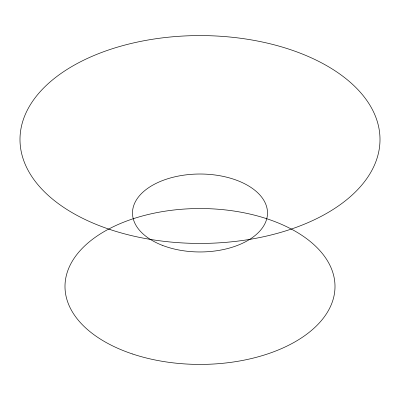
<?xml version="1.0" encoding="UTF-8"?>
<svg xmlns="http://www.w3.org/2000/svg" width="400" height="400" viewBox="0 0 400 400"><rect width="100%" height="100%" fill="white"/><g stroke="black" fill="none" stroke-linecap="round" stroke-linejoin="round"><path stroke-width="0.6" d="M132.5 353.975A135 77.94 0 0 0 335 286.475A135 77.94 0 0 0 132.5 218.975A135 77.94 0 0 0 132.5 353.975M162.165 245.265A67.5 38.97 0 0 0 267.33 215.77A67.5 38.97 0 0 0 170.505 177.935A67.5 38.97 0 0 0 162.165 245.265M110 229.505A180 103.92 0 0 0 380 139.505A180 103.92 0 0 0 110 49.505A180 103.92 0 0 0 110 229.505"/></g></svg>
